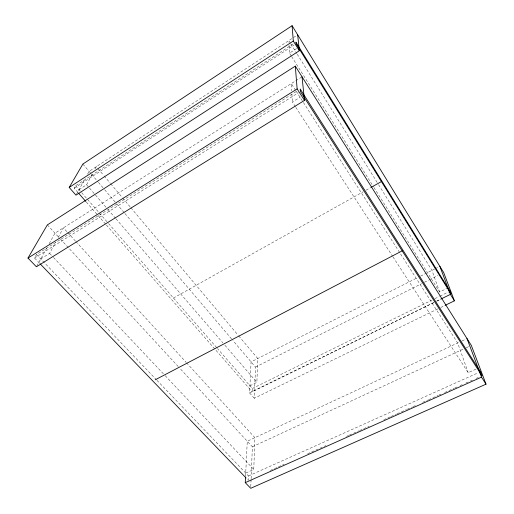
<?xml version="1.0" encoding="UTF-8"?>
<svg xmlns="http://www.w3.org/2000/svg" width="514" height="514" viewBox="0 0 514 514"><rect width="100%" height="100%" fill="white"/><g stroke="black" fill="none" stroke-linecap="round" stroke-linejoin="round"><path stroke-width="0.39" stroke-dasharray="2.57 1.93" d="M245.724 473.066L253.762 469.443L254.899 437.677L186.73 362.993M249.932 385.789L256.884 382.352L257.739 358.515L238.657 335.835M250.793 486.7L251.076 479.517M251.108 478.72L252.368 446.775L179.714 368.152M437.851 308.888L254.282 398.273L255.509 367.086L232.913 340.512M156.943 380.309L248.5 475.964L248.313 480.294L246.643 478.56M433.822 302.624L252.181 391.758L252.316 388.526L217.506 348.576M245.57 476.279L247.26 441.243L459.124 342.305M254.282 398.273L249.586 392.927L251.083 361.882L417.709 277.573M40.754 258.915L49.62 253.389L55.563 242.345M58.166 237.519L63.37 227.856L67.161 232.007M79.021 189.653L86.603 184.738L92.591 173.623M95.212 168.759L96.336 166.671L97.364 167.898M36.796 266.085L47.294 247.086M49.177 243.675L54.979 233.17L302.033 76.785M76.368 194.459L85.247 178.39M87.553 174.214L89.108 171.406L297.677 34.804M39.546 263.232L34.534 258.022L36.533 254.501L297.497 90.734M77.91 192.429L74.215 188.201L75.609 185.74L293.892 43.433M74.215 188.201L294.04 45.071M291.213 55.859L289.504 53.141L297.053 48.245M34.534 258.022L298.403 92.764M295.415 106.732L292.35 102.016L300.504 96.934M173.372 298.069L363.205 191.78M366.007 190.212L370.909 187.469M420.568 276.127L434.593 269.028M435.255 268.693L439.875 266.361M255.509 367.086L421.512 283.715M424.378 282.276L428.67 280.124M429.383 279.764L437.967 275.453M373.948 187.514L439.631 292.029L447.977 287.904M252.316 388.526L432.043 300.054M434.921 298.64L439.232 296.514M439.952 296.16L448.581 291.913M249.586 392.927L433.848 302.502M436.733 301.088L441.051 298.968M436.707 301.21L441.031 299.09M440.729 307.488L444.327 305.734M461.957 340.981L467.033 338.61M252.368 446.775L463.307 349.102M466.217 347.76L469.128 346.41M392.966 256.859L468.203 372.656L478.142 368.172M248.5 475.964L478.245 372.759M270.287 470.471L284.203 464.245M307.642 453.766L325.953 445.58M346.462 436.412L348.659 435.429M349.391 435.101L358.913 430.841M359.646 430.514L369.168 426.26M383.817 419.707L390.409 416.764M391.141 416.436L396.268 414.143M397.001 413.815L400.669 412.177M401.402 411.849L406.529 409.555M407.261 409.228L412.389 406.94M413.121 406.613L415.318 405.63M422.643 402.353L427.77 400.059M428.503 399.731L432.165 398.093M432.897 397.765L438.024 395.478M438.757 395.15L440.954 394.167M444.616 392.529L448.279 390.891M449.011 390.563L454.138 388.269M454.871 387.941L457.068 386.958M459.998 385.648L462.195 384.671M465.857 383.033L469.52 381.394M470.252 381.067L472.45 380.084M476.112 378.445L478.309 377.462M36.533 254.501L156.391 379.73M49.62 253.389L52.916 256.884M53.469 257.463L164.621 375.098M165.167 375.683L253.762 469.443M47.339 224.901L59.881 238.477M60.427 239.061L179.174 367.561M67.7 232.598L75.275 240.899M75.815 241.49L186.184 362.402M86.358 202.092L97.448 214.775M97.975 215.379L105.897 224.445M106.424 225.048L252.181 391.758M75.609 185.74L81.411 192.397M81.662 192.679L108.036 222.947M108.563 223.551L217.229 348.254M86.603 184.738L94.981 194.465M95.508 195.076L105.987 207.238M108.081 209.667L115.419 218.18M115.939 218.791L222.825 342.832M224.92 345.26L256.884 382.352M82.85 164.056L97.93 181.783M98.45 182.393L104.162 189.113M104.683 189.724L116.1 203.152M116.62 203.762L124.407 212.918M124.928 213.528L232.392 339.902M97.878 168.508L103.552 175.255M104.072 175.865L110.259 183.222M110.773 183.832L122.12 197.318M122.634 197.929L130.37 207.123M130.884 207.74L238.143 335.224M295.852 107.407L392.529 256.19M295.614 90.348L291.277 83.589L291.701 90.805M296.045 91.023L302.977 101.83M303.414 102.504L457.685 342.979L468.203 372.656M291.637 56.534L373.524 186.839M290.468 43.349L288.778 40.632L288.868 42.193M290.892 44.031L296.822 53.546M297.246 54.221L378.156 184.044M378.58 184.725L431.953 270.364L439.631 292.029M289.048 45.322L289.504 53.141M291.888 94.004L292.35 102.016"/><path stroke-width="0.77" d="M302.033 76.785L304.481 100.391L36.41 266.785L27.981 258.073L47.339 224.901L295.312 66.12L471.312 345.402L486.019 384.176L250.729 488.3L245.262 482.652L245.531 477.076M297.677 34.804L299.328 50.738L75.982 195.159L69.204 187.443L82.85 164.056L292.087 25.7L443.691 272.574L454.408 300.831L445.047 305.387M69.204 187.443L293.308 41.03L292.087 25.7M27.981 258.073L297.131 88.896L295.312 66.12M371.609 187.077L381.42 181.583M155.267 379.769L402.186 250.851M441.051 298.968L450.405 294.374L454.408 300.831M245.262 482.652L481.515 377.141L486.019 384.176M40.105 263.81L246.084 477.981M78.436 193.033L85.832 201.488M297.131 88.896L304.481 100.391M293.308 41.03L299.328 50.738M439.875 266.361L450.405 294.374M467.033 338.61L481.515 377.141M480.442 371.77L300.215 89.025L300.439 91.486L481.971 375.824L480.442 371.77M450.02 291.207L295.91 42.116L296.058 43.761L451.125 294.137L450.02 291.207"/></g></svg>
